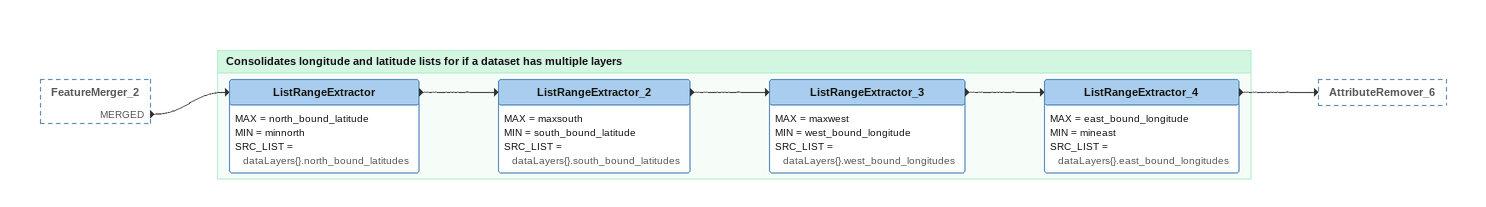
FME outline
FeatureMerger_2 [outside]
    MERGED -> ListRangeExtractor

Bookmark: Consolidates longitude and latitude lists for if a dataset has multiple layers
ListRangeExtractor
    MAX = north_bound_latitude
    MIN = minnorth
    SRC_LIST = dataLayers{}.north_bound_latitudes
    -> ListRangeExtractor_2
ListRangeExtractor_2
    MAX = maxsouth
    MIN = south_bound_latitude
    SRC_LIST = dataLayers{}.south_bound_latitudes
    -> ListRangeExtractor_3
ListRangeExtractor_3
    MAX = maxwest
    MIN = west_bound_longitude
    SRC_LIST = dataLayers{}.west_bound_longitudes
    -> ListRangeExtractor_4
ListRangeExtractor_4
    MAX = east_bound_longitude
    MIN = mineast
    SRC_LIST = dataLayers{}.east_bound_longitudes
    -> AttributeRemover_6
